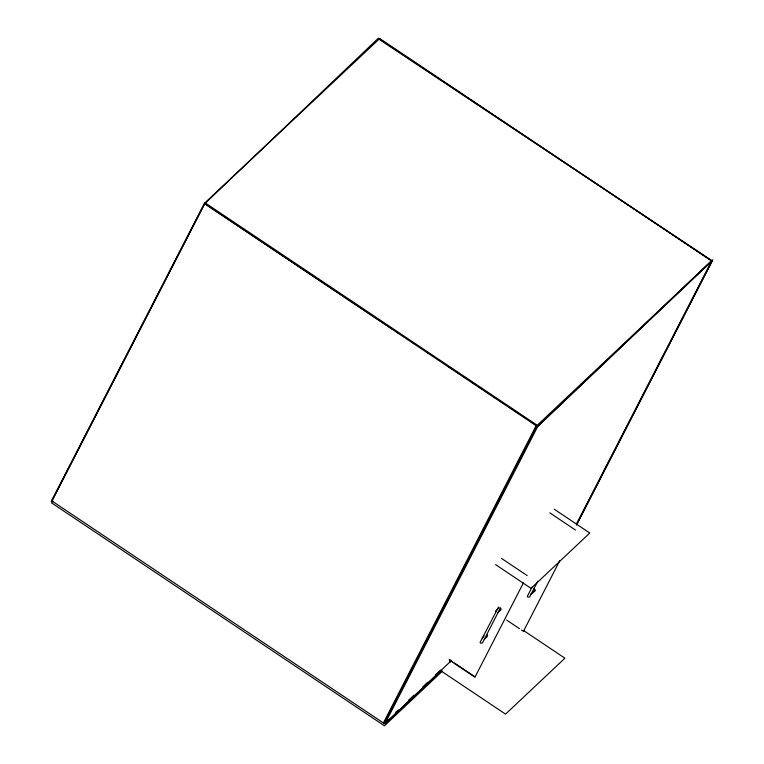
<?xml version="1.0" encoding="UTF-8"?>
<svg xmlns="http://www.w3.org/2000/svg" width="764" height="764" viewBox="0 0 764 764"><rect width="100%" height="100%" fill="white"/><g stroke="black" fill="none" stroke-linecap="round" stroke-linejoin="round"><path stroke-width="1.15" d="M495.74 611.859L495.884 610.684L498.825 607.905M497.851 612.556L500.792 609.777L500.936 608.602L499.952 607.666M530.885 593.857L532.011 593.628L534.953 590.849L535.096 589.674L534.112 588.738M482.218 638.341L484.089 635.896M51.169 501.48L204.37 203.367L379.727 38.553L379.297 39.403L712.172 260.82L576.543 524.715M51.952 500.983L204.723 203.721L378.333 38.2L711.418 260.782M383.394 722.954L536.595 424.851L205.058 202.813L51.856 500.917L384.789 723.9L441.009 670.916L505.558 714.139L564.911 658.196L523.837 630.692M383.996 723.365L536.767 426.092L204.723 203.721L386.145 324.948M450.703 660.163L449.614 662.283L451.381 660.726M500.286 608.211L482.428 642.963L480.68 643.192L480.088 642.352L498.539 607.046M523.378 582.98L475.122 676.866L454.399 662.98M532.193 586.886L527.322 596.359L527.914 597.209L529.653 596.971L537.77 581.175M576.448 523.961L711.666 260.858L380.128 38.821M576.524 525.011L712.831 259.798L537.76 424.794L384.55 722.897L388.007 719.65M559.773 560.652L523.445 631.331L521.468 630.004M710.558 261.603L537.818 426.302L384.999 723.604L451.343 660.64M712.172 260.82L537.818 426.302L529.882 421.012M53.213 501.184L51.474 502.817L384.426 725.8L442.566 671.002M395.771 712.325L398.359 709.89M408.711 700.13L413.887 695.25M422.521 687.122L427.697 682.242M435.461 674.918L440.637 670.038M484.233 639.458L487.184 636.679L487.575 635.619L486.763 634.531M533.826 591.088L534.953 590.849M499.666 610.016L500.792 609.777M388.122 326.276L392.085 328.931M396.058 331.576L399.028 333.562M410.927 341.518L412.904 342.835M425.796 351.45L428.766 353.436M448.592 366.682L452.555 369.337M455.535 371.323L459.498 373.968M463.462 376.623L466.441 378.61M470.404 381.265L475.361 384.569M478.331 386.555L482.304 389.21M485.274 391.197L489.237 393.842M493.21 396.497L496.18 398.483M500.143 401.138L503.123 403.125M508.079 406.429L512.042 409.084M515.012 411.07L518.976 413.716M522.948 416.37L525.918 418.357M554.186 509.177L589.636 532.919L589.388 533.387L531.056 588.366L495.607 564.625M549.832 512.864L575.493 530.054M501.509 558.408L527.17 575.588M506.666 620.091L519.491 628.686M449.461 659.676L452.422 661.662M449.184 659.943L474.845 677.133"/></g></svg>
